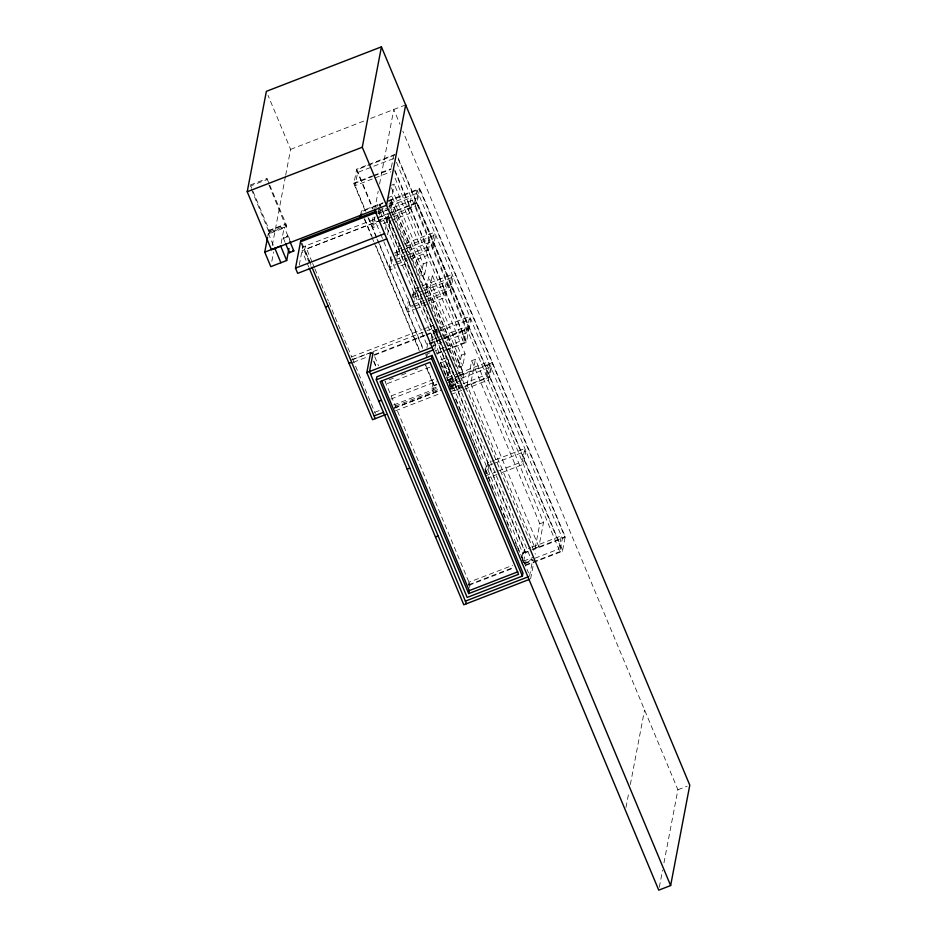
<?xml version="1.0" encoding="UTF-8"?>
<svg xmlns="http://www.w3.org/2000/svg" width="937" height="937" viewBox="0 0 937 937"><rect width="100%" height="100%" fill="white"/><g stroke="black" fill="none" stroke-linecap="round" stroke-linejoin="round"><path stroke-width="0.7" stroke-dasharray="4.68 3.51" d="M250.366 184.987L266.986 178.557L266.776 179.693L250.144 186.123M269.786 185.257L286.57 225.43L286.242 227.129L269.61 233.559L250.706 187.47M267.818 236.019L268.333 233.336L284.216 227.187L290.283 241.699M269.61 233.559L269.938 231.861L250.917 186.334M272.28 245.471L285.41 176.636M285.68 175.207L290.611 149.393L268.052 95.398M271.835 261.282L273.627 251.877M281.147 243.315L284.216 227.187M286.242 227.129L267.9 182.387M299.266 265.03L302.71 247.017L378.29 217.782M365.161 210.708L353.881 183.711L356.657 169.199L367.269 165.088M360.722 214.573L361.389 211.083L382.987 202.732M373.102 217.22L371.591 225.114L390.155 217.934M374.648 209.876L378.197 191.23M379.567 184.062L393.798 109.488L399.994 124.34M374.695 217.197L372.68 227.726L377.986 225.676M375.034 216.775L374.531 219.422L380.106 232.774M376.791 207.545L377.295 204.898M378.208 213.109L379.216 207.827M379.462 206.503L379.965 203.868L525.423 552.127L523.033 564.66M379.426 215.053L380.434 209.794M391.385 167.36L393.645 155.519M385.376 229.518L388.281 214.268M391.947 196.173L388.234 197.613L420.959 275.97L424.672 274.529L391.947 196.173L394.243 184.132L390.53 185.573M461.379 386.442L458.708 387.473L387.988 218.134L388.691 214.409M388.433 217.173L457.853 383.655L388.433 217.173L304.701 249.558M392.041 202.884L390.975 208.529L378.817 213.226M387.555 234.742L390.202 220.886M391.174 256.668L389.171 267.197L395.789 264.632M392.263 259.28L390.26 269.809L395.555 267.759M395.906 254.524L397.417 246.63L400.064 245.599M396.995 257.136L398.506 249.242L401.153 248.211M388.387 200.635L419.764 188.478L416.988 203.001L391.795 212.746M408.755 298.751L406.74 309.28L413.369 306.715M409.844 301.363L407.829 311.892L414.459 309.327M412.526 296.959L413.533 291.676L416.215 290.646L414.576 299.219M413.486 296.607L414.986 288.713L421.615 286.148M420.959 275.97L423.255 263.929L391.08 186.896M424.672 274.529L426.967 262.501L394.243 184.132M426.347 288.877L428.642 276.848L432.355 275.408L465.08 353.776L462.784 365.805L459.083 367.245L426.347 288.877L430.06 287.448L432.355 275.408M426.909 347.978L427.904 342.708M427.237 354.537L426.745 357.173L425.609 354.467M431.055 338.69L432.566 330.796L439.195 328.231M432.156 341.302L433.655 333.408L437.638 331.862M433.644 346.749L436.993 329.18M434.733 349.36L438.083 331.792M425.656 364.962L434.112 385.212L432.906 391.525L431.816 388.914L432.894 383.28L436.947 381.71M445.766 374.812L448.706 359.398M446.867 377.435L449.807 362.033M449.081 373.043L449.397 371.357M449.268 382.987L450.018 379.028M449.21 387.918L451.47 376.065M450.31 390.53L452.7 377.998M452.149 389.183L453.66 381.289L456.307 380.258M459.083 367.245L461.379 355.205L428.642 276.848M446.504 350.145L466.403 342.462L469.168 327.938L441.315 338.714M458.708 387.473L458.943 386.267L531.666 560.408M462.585 371.79L461.508 377.435L457.467 379.005M467.024 385.166L471.686 360.71L475.399 359.281L543.519 522.377L538.845 546.833L535.132 548.262L467.024 385.166L470.725 383.725L475.399 359.281M487.17 377.482L489.688 364.317M485.261 471.088L486.268 465.806L488.938 464.775L487.17 474.017M485.46 474.684L487.72 462.843L494.349 460.278M468.465 584.934L468.98 582.24L512.644 565.351M469.554 587.546L470.069 584.852L468.98 582.24M521.991 557.128L522.752 553.17L378.407 207.569M521.944 562.048L524.205 550.195L530.834 547.63M529.522 576.314L532.603 560.127M535.132 548.262L539.806 523.818L471.686 360.71M530.611 578.925L533.692 562.739M525.306 565.62L562.446 551.261L565.21 536.749L419.764 188.478M625.975 807.471L628.985 791.695M630.343 784.527L644.574 709.953M659.308 887.28L662.588 870.075M663.958 862.907L677.908 789.762L402.816 131.086M287.718 236.288C277.118 242.718 289.908 230.233 289.416 240.364M283.197 238.689L283.888 238.267M287.179 236.253L287.87 235.831M290.611 149.393L365.278 120.51M370.712 118.413L405.674 104.897M368.592 164.572L395.121 154.324M394.992 154.992L356.528 169.866L372.879 209.021M393.411 158.646L357.618 172.478L355.111 185.643L373.664 178.475M372.586 175.851L354.01 183.031L365.852 211.387M373.898 175.348L391.151 168.672M353.881 183.711L372.457 176.531M373.781 176.015L391.022 169.351M374.987 177.96L390.893 171.811M268.696 230.537L285.328 224.107M268.591 231.099L285.223 224.669M269.938 231.861L286.57 225.43M382.858 203.399L361.26 211.75L362.35 214.362M388.258 201.314L419.635 189.157L565.081 537.416L533.247 549.738M388.89 204.079L418.054 192.799L415.536 205.964L390.354 215.709M379.075 210.087L383.128 208.529M388.679 206.316L411.214 197.602L408.708 210.766L391.479 217.431M377.459 212.043L386.911 208.389M377.845 213.542L412.315 200.213L409.797 213.378L392.568 220.043M377.33 217.712L387.941 213.601M389.265 213.097L417.117 202.322L562.575 550.581L522.776 565.971M379.637 217.267L390.436 213.086M378.419 220.324L389.031 216.224M388.398 217.361L301.983 250.776L308.706 266.869M387.988 218.134L390.659 217.103M383.292 223.627L391.244 220.546M405.37 243.55L434.534 232.271L432.027 245.435L406.834 255.18M406.459 246.162L435.623 234.882L433.117 248.047L407.923 257.792M394.325 253.013L404.936 248.914M406.26 248.399L428.795 239.685L426.288 252.849L409.047 259.514M395.414 255.625L429.884 242.296L427.377 255.461L412.795 261.095M394.91 259.795L405.51 255.696M396 262.407L406.599 258.307M397.124 264.129L407.724 260.017M400.86 265.71L407.49 263.145M423.255 263.929L426.967 262.501M422.95 285.633L452.114 274.354L449.596 287.518L412.479 301.878M416.087 291.325L418.734 290.294M424.039 288.245L453.203 276.965L450.685 290.13L425.503 299.875M411.905 295.096L422.505 290.985M423.829 290.482L446.375 281.768L443.857 294.932L426.628 301.597M412.994 297.708L422.271 294.113M423.594 293.597L447.464 284.38L444.946 297.544L427.717 304.209M413.568 304.49L424.18 300.379M410.769 306.2L413.44 305.157M414.693 306.2L425.304 302.101M415.782 308.812L426.394 304.712M351.68 356.845L421.908 329.683M423.266 329.168L434.065 324.987M352.769 359.457L371.673 352.148M373.031 351.621L425.703 331.253M427.049 330.738L435.155 327.599M351.047 360.183L369.33 353.108M440.519 327.716L469.683 316.437L467.176 329.601L430.06 343.949M353.436 362.279L367.808 356.728M374.378 354.584L424.824 335.083M426.194 334.556L437.099 330.328M374.25 355.264L424.695 335.751M426.066 335.223L436.97 331.007M438.961 331.347L470.772 319.048L468.266 332.213L443.072 341.958M430.809 340.365L441.421 336.266M442.744 335.751L465.279 327.036L462.773 340.201L436.255 350.45M429.38 343.329L439.992 339.217M429.251 344.008L469.039 328.618L398.002 158.529M431.149 346.561L441.749 342.462M425.644 354.561L430.95 352.499M437.345 353.062L466.532 341.782L393.809 167.653M437.228 353.741L445.18 350.661M389.195 379.825L393.294 378.243M401.481 375.069L408.298 372.434M415.126 369.799L417.855 368.745M441.058 359.773L447.874 357.126M429.872 367.152L386.196 384.029L385.107 381.418L470.058 584.887M440.788 362.924L448.975 359.761M461.379 355.205L465.08 353.776M391.186 395.918L434.85 379.028M390.916 399.068L435.951 381.664M447.745 377.529L457.186 373.875M458.544 373.359L488.587 361.705L486.08 374.87L448.964 389.23M434.112 385.212L436.818 384.17M447.617 379.989L458.416 375.819M459.329 375.432L492.487 362.607L489.711 377.131L464.518 386.876M436.689 384.849L433.983 385.892L425.527 365.641M447.488 380.668L492.358 363.287M431.816 388.914L438.563 386.313M448.015 382.659L456.108 379.52M461.613 378.208L490.777 366.941L488.259 380.094L463.077 389.839M374.835 412.28L380.235 410.195M393.727 404.971L438.282 387.742M449.092 383.561L457.186 380.434M395.121 406.143L439.664 388.925M449.104 385.271L462.609 380.047L463.803 373.722L391.08 199.593L389.605 207.346L409.34 254.595M394.828 407.583L440.73 389.827M451.529 385.657L458.287 383.046M394.407 408.017L440.331 390.26M451.13 386.079L457.888 383.467M394.36 408.204L440.296 390.448M451.072 386.278L459.177 383.151M395.461 410.816L440.015 393.587M452.161 388.89L461.613 385.236M450.053 391.842L489.84 376.451M453.906 390.975L463.194 387.391M451.142 394.454L461.754 390.354M495.673 459.762L524.837 448.483L522.319 461.648L497.137 471.393M488.809 465.455L492.78 463.92M494.115 463.405L525.926 451.095L523.408 464.26L498.226 474.005M485.202 476.008L495.814 471.908M486.291 478.62L496.903 474.52M539.806 523.818L543.519 522.377M532.157 547.126L561.322 535.847L558.803 549.012L533.621 558.745M522.752 553.17L530.729 550.078M532.052 549.562L565.21 536.749M527.941 551.788L525.294 552.807L379.836 204.547M523.56 561.122L533.118 557.433M521.686 563.36L532.298 559.26M468.887 584.676L513.886 567.283M524.79 563.055L532.977 559.893M468.758 585.356L513.757 567.951M524.661 563.734L534.207 560.045M677.908 789.762L687.149 786.19M283.419 237.565L284.04 237.471M287.027 237.049L287.647 236.967M398.131 157.861L562.446 551.261M396.468 162.265L466.368 329.648L463.862 342.813L393.95 175.43M394.805 171.026L466.403 342.462M470.725 383.725L538.845 546.833M430.06 287.448L462.784 365.805M390.952 200.272L463.674 374.402M389.874 205.917L535.332 554.177M409.902 255.942L421.181 282.939M421.744 284.286L424.555 291.032M425.129 292.379L435.283 316.729M435.834 318.03L438.657 324.776M439.184 326.041L453.871 361.225M454.433 362.572L461.777 380.153M435.424 350.04L437.684 355.439M440.507 362.197L451.786 389.218M455.733 398.67L467.024 425.691M469.847 432.437L481.688 460.817M485.073 468.922L496.926 497.289M500.311 505.394L512.152 533.762M514.413 539.162L528.515 572.94M440.378 362.877L443.189 369.623M443.763 370.982L447.71 380.434M455.605 399.349L461.812 414.201M470.842 435.822L478.175 453.379M484.944 469.589L487.767 476.347M488.329 477.694L491.152 484.452M491.714 485.799L493.412 489.852M500.182 506.074L506.39 520.925M506.952 522.284L508.639 526.336M515.409 542.546L517.107 546.599M517.669 547.946L520.492 554.704M521.054 556.051L523.877 562.809M356.657 169.199L373.008 208.342M380.656 234.109L427.612 346.514M368.674 218.134L378.817 242.425M379.38 243.784L422.798 347.721M367.983 217.454L376.44 237.705M377.002 239.052L422.669 348.4M364.774 219.176L372.106 236.721M376.053 246.173L419.46 350.11M364.083 218.508L371.403 236.054M371.977 237.401L373.664 241.453M374.226 242.8L419.331 350.789M374.73 356.634L378.548 365.77M373.91 361.038L376.159 366.449M373.699 361.577L376.03 367.117M312.091 262.067L305.38 245.986L304.666 249.746L311.377 265.839M312.653 263.414L314.34 267.432M314.891 268.767L328.337 300.941M328.887 302.288L351.843 357.243M352.406 358.59L375.362 413.545M301.925 243.058L311.412 265.651M301.07 243.093L310.674 266.085M266.986 178.557L269.224 183.921M283.302 238.127L285.012 242.203M268.333 233.336L273.838 246.525M441.725 366.917A4.814 4.673 10.8 0 1 448.811 368.393A4.814 4.673 10.8 0 1 446.445 375.023M442.487 368.007A4.814 4.673 10.8 0 1 448.764 370.642A4.814 4.673 10.8 0 1 446.129 376.721M416.953 190.188L414.447 203.352L559.893 551.624L562.411 538.459L416.953 190.188"/><path stroke-width="1.41" d="M405.674 104.897L386.524 205.285L271.461 249.781L247.216 191.734L266.366 91.346L381.429 46.85L689.784 785.171L670.634 885.559L658.758 890.15L374.648 209.876M288.994 248.422L286.687 260.509L270.805 266.647L264.749 252.135L267.56 237.366M386.77 238.9L297.685 273.346L295.506 268.123L300.8 240.364L376.381 211.13M670.634 885.559L362.279 147.238L381.429 46.85M360.183 217.396L360.722 214.573M529.241 579.453L463.792 604.763L366.824 372.586L370.642 352.605M376.287 379.801L376.861 376.803L432.098 355.439L522.987 573.069L522.413 576.079L467.176 597.431L376.287 379.801L431.524 358.449L432.098 355.439M374.144 415.852L383.561 412.385M468.687 593.613L380.129 381.558L430.013 362.268L518.571 574.322L468.687 593.613L469.261 590.603L381.827 381.254M292.801 250.858L293.82 250.917L289.416 252.756L285.562 243.515M290.095 251.983L289.416 252.756M247.216 191.734L362.279 147.238M264.749 252.135L280.631 245.998L286.687 260.509M300.519 241.793L376.112 212.558M295.506 268.123L384.58 233.676M325.502 307.078L328.173 306.048M370.42 353.741L373.102 352.71L369.506 371.556L466.474 603.733M349.021 363.38L351.691 362.35M366.824 372.586L432.273 347.276M370.595 374.168L433.362 349.888M378.829 401.317L381.5 400.286M386.009 414.47L372.528 419.682L309.269 268.205M407.15 469.132L409.82 468.102M435.471 536.948L438.141 535.917M469.261 590.603L517.798 571.828M465.373 601.121L528.152 576.841M431.524 358.449L522.413 576.079M311.939 267.174L375.198 418.652M289.92 241.559L293.82 250.917M274.846 248.235L280.901 262.747"/></g></svg>
